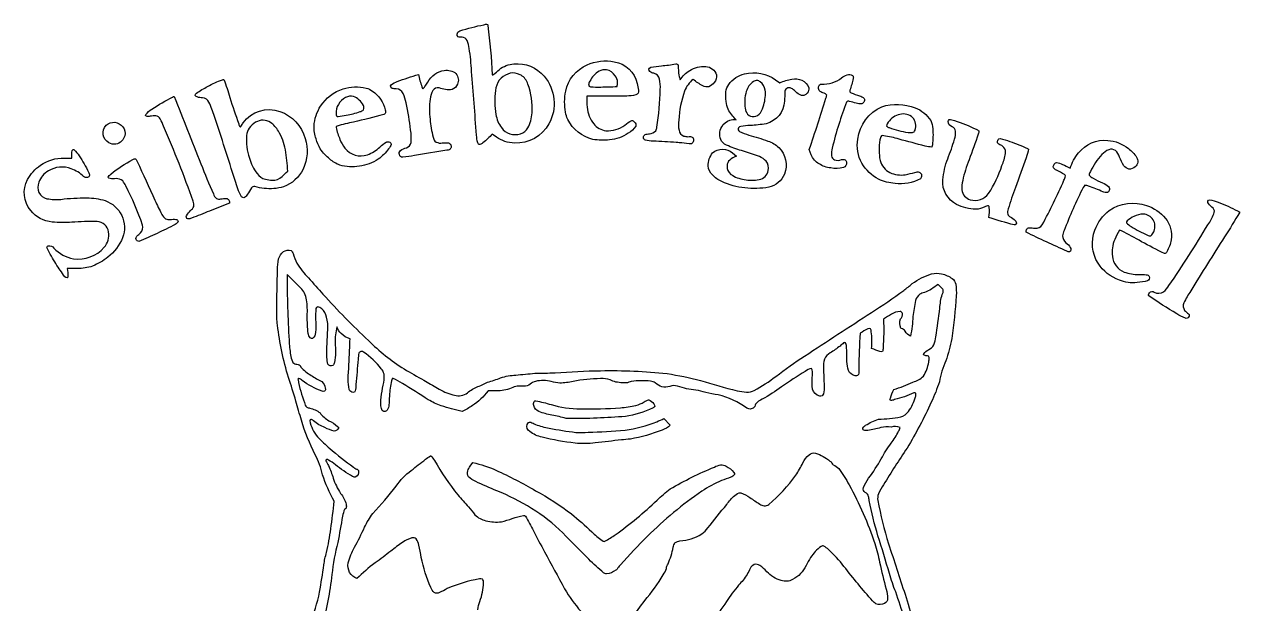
# Model space of a CAD drawing. Header units: millimetres. Extents: x -111 to 110, y -155 to 121.
# Drawn here: x -108.5 to 110.3, y 16.4 to 120.7 of the extents above; entities that cross this region are included whole.
import ezdxf

# ---------------------------------------------------------------- set-up
doc = ezdxf.new("R2010")
doc.units = ezdxf.units.MM
doc.layers.add('Bild', color=70, linetype='Continuous')
doc.layers.add('Silberbergteufel', color=70, linetype='Continuous')

msp = doc.modelspace()

# ---------------------------------------------------------------- linework, layer by layer
at = {"layer": 'Bild'}
for points in [[(-57.17, 12.79, 0.058289), (-55.35, 18.46, 0.00371), (-54.57, 23.37, -0.047216), (-54.09, 25.6, 0.022126), (-53.33, 29.84, 0.003154), (-52.71, 34.83, -0.055282), (-54.8, 39.61, 0.066493), (-56.15, 43.21, -0.037696), (-58.63, 49.42, -0.002177), (-59.6, 52.88, 0.001007), (-60.94, 57.12, -0.045554), (-62.93, 66.57, -0.042703), (-63.04, 69.23, -0.008608), (-62.9, 76.52, -0.057463), (-62.72, 78.47, -0.177332), (-61.83, 79.8, -0.250729), (-60.49, 79.97, -0.149743), (-60.1, 79.46, 0.059378), (-59.44, 77.72, 0.04987), (-57.36, 75.05, -0.013512), (-54.74, 72.11, 0.018381), (-46.56, 63.78, 0.052215), (-40.14, 58.66, 0.005142), (-36.58, 56.63, -0.0035), (-34.14, 55.21, 0.078655), (-31.34, 54.02, 0.068541), (-30.18, 53.83, 0.094076), (-28.96, 54.2, -0.074049), (-27.12, 55.4, 0.061386), (-25.13, 56.29, 0.030822), (-22.76, 57.06, -0.064119), (-20.01, 57.57, 0.003207), (-16.62, 57.89, 0.00233), (-12.97, 57.96, -0.016399), (-4.77, 58.34, -0.031472), (7.21, 57.83, -0.018567), (13.22, 56.61, 0.016883), (19.79, 54.72, 0.017955), (21.49, 54.48, 0.131037), (22.88, 54.8, 0.041471), (26.78, 57.33, -0.017038), (31.94, 60.98, 0.000968), (43.97, 68.85, 0.017313), (49.8, 72.8, 0.007414), (51.32, 74.03, -0.092013), (54.81, 75.77, -0.138349), (56.62, 75.79, -0.088953), (58.51, 74.96, -0.185938), (59.15, 73.93, -0.055641), (59.25, 71.83, -0.020834), (58.43, 64.13, -0.049259), (57.36, 60.13, 0.054721), (56.21, 56.36, -0.035222), (54.75, 52.67, -0.02969), (50.4, 44.42, 0.00837), (46.15, 37.8, 0.048163), (45.23, 36.14, 0.118356), (45.13, 34.97, 0.025626), (47.06, 27.17, -0.00192), (50.03, 18.06, -0.014422), (51.48, 13.23, 0.027092)], [(51.39, 8.81, 0.012127), (48.35, 18.49, -0.024834), (47.23, 21.82, 0.003857), (45.16, 28.61, -0.026582), (43.58, 34.95, -0.015897), (43.48, 35.69, 0.179832), (42.88, 36.41, -0.37787), (42.53, 37.28, -0.053187), (43.48, 38.98, 0.032319), (45.75, 42.49, -0.039653), (47.51, 45.29, 0.055662), (48.87, 47.44, 0.143379), (49.14, 48.13, 0.180432), (47.53, 48.18, 0.071938), (45.66, 48.11, -0.044227), (43.33, 47.59, -0.148465), (42.6, 47.61, -0.368327), (42.44, 48.02, -0.180346), (42.93, 48.52, -0.045871), (45.24, 49.63, 0.044898), (49.25, 50.02, 0.183341), (50.65, 51.01, 0.087241), (51.9, 53.62, 0.172255), (51.96, 54.21, 0.401199), (51.64, 54.33, -0.035724), (48.15, 53.13, -0.12447), (47.44, 52.99, -0.521881), (47.41, 53.4, -0.064744), (47.99, 54.95, 0.032331), (51.45, 56.29, 0.124784), (53.33, 57.36, 0.104752), (54.29, 59.89, 0.070239), (54.36, 60.75, 0.377739), (54.07, 61.05, -0.106314), (53.48, 61.12, -0.495711), (53.39, 61.41, -0.073609), (54.24, 62.11, 0.118111), (55.22, 62.99, 0.047347), (55.57, 64.44, 0.012901), (56.29, 69.61, -0.051079), (56.71, 72.06, 0.029321), (56.91, 72.57, 0.199489), (56.72, 73.17, 0.018639), (56, 73.9, -0.080186), (53.51, 72.42, 0.079179), (52.68, 72.11, 0.161134), (51.94, 71.01, 0.028416), (51.44, 68.13, -0.04741), (51, 64.57, -0.176418), (51, 64.57, -0.170522), (50.04, 65.44, 0.239542), (49.36, 65.97, -0.273848), (49.27, 66.01, -0.214967), (49.24, 67.68, 0.243899), (49.59, 68.65, 0.330287), (49.13, 69.02, 0.117117), (47.6, 68.54, 0.016119), (46.15, 67.61, -0.032428), (46.07, 62.44, -0.108854), (45.97, 61.79, -0.183033), (45.51, 61.79, -0.037383), (44.02, 62.36, 0.045894), (43.96, 65.35, 0.138338), (43.83, 65.91, 0.202985), (43.36, 65.87, 0.04274), (41.96, 65.09, 0.015488), (41.69, 58.77, -0.040487), (41.7, 57.88, -0.46211), (41.08, 57.42, -0.236414), (39.84, 58.38, -0.058903), (39.57, 60, 0.009044), (39.51, 62.53, 0.11573), (39.39, 63.25, 0.461072), (38.98, 63.35, 0.018257), (38.33, 62.78, -0.01671), (36.58, 61.54, 0.171595), (35.54, 60.43, 0.081725), (35.33, 58.78, -0.012811), (35.46, 55.63, -0.093796), (35.34, 54.18, -0.429603), (34.68, 53.78, -0.289739), (33.39, 55.02, -0.059941), (33.33, 57.11, 0.098658), (33.32, 58.5, 0.216413), (33.18, 58.77, 0.062526), (32.03, 58.23, 0.007131), (27.82, 55.45, -0.023961), (24.34, 53.19, 0.121848), (23.13, 52.33, 0.116056), (22.99, 51.91, -0.426106), (21.55, 51.61, 0.098408), (16.4, 54, -0.025893), (14.15, 54.39, 0.065508), (12.38, 54.83, -0.055222), (9.09, 55.54, 0.188768), (7.68, 55.5, -0.283765), (5.07, 56.15, 0.123371), (4.24, 56.47, 0.066047), (0.76, 56.39, 0.126014), (0.34, 56.28, -0.137722), (-0.22, 56.15, -0.084451), (-2.58, 56.46, -0.018123), (-3.03, 56.68, 0.082278), (-4.78, 56.93, 0.039813), (-9.71, 56.41, -0.054066), (-12.09, 56.12, -0.059526), (-13.64, 56.39, 0.121751), (-16.48, 56.42, 0.157367), (-17.44, 55.91, -0.228355), (-18.61, 55.54, 0.154286), (-20.86, 55.21, -0.093509), (-23.51, 54.69), (-25.03, 54.69, -0.072318), (-27.83, 52.05, -0.039474), (-29.69, 51.02, -0.018358), (-33.46, 52.02, -0.052482), (-35.79, 53.12, 0.004451), (-40.43, 56.02, 0.054649), (-42.13, 56.94, 0.418154), (-42.3, 56.87, 0.048588), (-42.75, 54.19, 0.003525), (-42.84, 52.52, -0.083859), (-43.05, 51.45, -0.311676), (-43.76, 50.97, -0.253974), (-44.23, 51.52, -0.070344), (-44.29, 53.55, -0.01227), (-43.91, 55.72, 0.077162), (-43.74, 57.71, 0.119227), (-44.24, 58.7, 0.072422), (-47.43, 61.71, 0.113722), (-47.43, 61.71, 0.462244), (-48.28, 61.51, 0.039654), (-48.4, 60.4, -0.002636), (-48.84, 55.86, -0.077498), (-48.94, 54.7, -0.361803), (-49.29, 54.42, -0.329729), (-50.02, 54.97, -0.058913), (-50.22, 56.8, 0.002038), (-49.94, 61.99, 0.006085), (-49.87, 64.11, -0.127507), (-51.49, 65.03, -0.10151), (-52.22, 66.24, 0.062851), (-52.57, 63.36, -0.08356), (-52.69, 59.83, -0.193068), (-52.94, 59.29, -0.387993), (-53.88, 59.51, -0.054246), (-54.02, 60.72, -0.023927), (-53.87, 65.76, 0.097916), (-54.1, 67.97, 0.183809), (-54.96, 69.49, 0.140404), (-55.65, 69.83, 0.367436), (-56, 69.55, 0.039578), (-56.08, 67.6, -0.047346), (-56.1, 65.2, -0.227112), (-56.6, 64.15, -0.343416), (-57.03, 64.26, -0.146899), (-57.43, 65.06, -0.020074), (-57.57, 68.23, 0.045211), (-57.69, 71.14, 0.149251), (-58.76, 73.27, 0.010721), (-61.2, 75.68, 0.015819), (-60.83, 63.83, 0.04053), (-60.57, 61.19, 0.067936), (-60.24, 59.98, 0.272078), (-59.64, 59.53, -0.165365), (-58.84, 59.3, -0.018887), (-58.71, 58.98, 0.079586), (-56.84, 57.49, 0.037155), (-54.92, 56.39, -0.141787), (-54.33, 55.21, -0.483605), (-54.48, 54.66, -0.17274), (-54.89, 54.65, -0.076667), (-58.5, 56.6, 0.10925), (-59.07, 56.92, 0.639462), (-59.23, 56.74, 0.041508), (-58.08, 52.59, 0.157057), (-57.64, 51.79, 0.093684), (-57.11, 51.61, -0.113034), (-55.27, 50.74, 0.083302), (-53.7, 49.34, -0.09638), (-52.1, 48.28, -0.384586), (-51.94, 47.98, -0.230921), (-52.71, 47.48, -0.090843), (-54.39, 48.12, -0.094479), (-56.45, 49.32, 0.201963), (-56.93, 49.58, 0.357677), (-57.1, 49.33, 0.13684), (-55.73, 46.44, 0.027218), (-53.51, 44.35, 0.025987), (-49.25, 40.96, 0.092941), (-48.7, 40.62, -0.349448), (-48.33, 40.24, -0.285136), (-48.8, 39.23, -0.241029), (-49.41, 39.28, -0.02903), (-52.51, 41.39, 0.062182), (-53.75, 42.23, 0.170707), (-54.13, 42.35, 0.394712), (-54.2, 42.12, -0.010592), (-53.73, 41.24, -0.019562), (-52.9, 39.01, 0.070037), (-51.57, 36.24, -0.118852), (-50.58, 34.29, -0.17666), (-50.59, 33.61, -0.108444), (-50.84, 33.37, 0.049425), (-51.23, 32.15, -0.009131), (-52.08, 27.42, 0.031186), (-53.15, 21.64, -0.049293), (-55.04, 12.21, -0.019806)], [(-26.88, 15.27, -0.079954), (-26.5, 16.78, 0.08608), (-25.86, 20.17, 0.285817), (-26.05, 20.77, 0.136273), (-26.57, 20.84, 0.06254), (-32.38, 19.09, -0.031474), (-33.79, 18.39, -0.285721), (-34.73, 18.37, -0.092988), (-35.35, 19.27, -0.048754), (-37.05, 24.71, 0.035116), (-37.47, 26.91, 0.123131), (-37.95, 28.03, 0.281728), (-38.75, 28.23, 0.076587), (-40.43, 27.42, 0.017062), (-42.52, 25.84, -0.01355), (-45.37, 23.73, 0.035856), (-48.62, 20.9, -0.139948), (-49.94, 21.97, -0.176798), (-50.18, 23.72, -0.061727), (-49.07, 26.53, 0.011027), (-47.24, 30.14, -0.061015), (-45.76, 32.62, 0.025825), (-41.58, 37.56, -0.082468), (-38.85, 40.37, -0.007183), (-36.29, 42.38, -0.074608), (-35.41, 42.98, -0.202661), (-35.35, 43, -0.06637), (-34.68, 42.17, 0.035553), (-30.48, 35.98, 0.000532), (-28.56, 33.8, -0.005286), (-27.38, 32.38, 0.133921), (-25.43, 31.33, 0.100122), (-22.59, 31.14, 0.030737), (-20.66, 31.7, -0.05909), (-18.66, 32.24, -0.38856), (-18.3, 32.14, -0.022393), (-16.86, 29.5, 0.009496), (-14.85, 25.72, -0.000083), (-11.24, 19.04, 0.042607), (-8.34, 15, 0.044598)], [(0.88, 13.69, -0.031233), (3.18, 16.92, 0.038254), (6.51, 21.58, 0.077561), (7.08, 22.7, -0.164024), (7.37, 23.57, 0.052939), (8.31, 26.53, -0.171332), (8.65, 27.37, -0.105917), (9.52, 27.69, 0.126747), (13.43, 28.94, 0.067158), (14.56, 30.01, -0.004386), (17.93, 34.26, -0.054432), (19.38, 35.87, -0.19585), (20.46, 36.36, -0.050841), (22.12, 35.48, 0.010594), (23.88, 34.32, 0.106803), (24.66, 33.99, 0.187616), (25.52, 34.24, 0.065256), (30.37, 39.53, 0.036804), (31.63, 41.74, -0.124509), (32.76, 43.16, -0.227192), (33.92, 43.52, -0.091861), (36.52, 42.06, -0.18597), (36.85, 41.7, 0.199856), (37.1, 41.4, -0.126365), (38.09, 40.7, -0.035321), (39.96, 37.79, -0.045527), (44.59, 27.21, -0.027086), (45.45, 23.83, 0.002887), (46.61, 18.97, -0.069378), (46.89, 17.28, -0.327615), (46.35, 16.42, -0.221692), (44.79, 16.36, -0.070555), (44.2, 16.86, -0.016307), (39.04, 23.09, 0.050901), (36.24, 26.13, 0.073799), (35.41, 26.74, 0.243307), (34.91, 26.68, 0.088623), (33.03, 24.7, 0.040987), (32.22, 23.24, -0.158237), (29.79, 20.72, -0.200153), (27.73, 20.54, -0.134661), (25.16, 22.14, 0.077878), (23.88, 23.24, 0.257822), (22.86, 23.41, 0.129246), (22.16, 22.74, -0.021594), (21.61, 21.63, -0.049139), (20.08, 19.71, 0.031867), (17.89, 16.74, -0.036897), (15.09, 13.07, -0.0023)]]:
    msp.add_lwpolyline(points, format="xyb", dxfattribs=at)
for points in [[(3.91, 53.09, -0.170571), (4.8, 52.35, -0.151039), (4.98, 51.91, -0.112095), (4.6, 51.59, -0.067566), (-0.29, 50.1, -0.011336), (-5.4, 49.82, -0.017032), (-10.66, 49.73, -0.17885), (-10.99, 49.76, 0.014168), (-13.53, 50.35, -0.042657), (-15.88, 50.98, -0.256914), (-16.79, 52.07, -0.209449), (-16.72, 52.8, -0.336151), (-16.44, 52.91, -0.029442), (-13.68, 52.24, 0.066472), (-8.39, 51.48, 0.025453), (-1.21, 51.68, 0.051027), (1.58, 52.1, 0.0761), (3.05, 52.71, -0.093432), (3.86, 53.08, -0.051878)], [(-16.49, 48.68, 0.059402), (-14.01, 48, 0.01718), (-9.2, 47.23, 0.028368), (-7.03, 47.25, 0.015326), (-0.35, 47.64, 0.059083), (5.37, 49.15, 0.014554), (6.61, 49.72), (7.77, 48.54, -0.095984), (6.29, 47.63, -0.046639), (0.6, 46.03, -0.017044), (-1.03, 45.88, 0.00088), (-5.72, 45.33, -0.055306), (-9.37, 45.3, -0.036192), (-15.3, 46.39, -0.112001), (-17.53, 47.37, -0.366888), (-17.96, 48.68, -0.41706), (-17.35, 49.05, -0.028736)], [(-28.26, 41.16), (-27.76, 41.78, -0.054397), (-23.6, 40.42, -0.022996), (-16.49, 36.73, -0.036785), (-10.03, 32.55, -0.025118), (-6.36, 29.33, 0.049184), (-4.5, 27.75, 0.335637), (-4, 27.64, 0.032111), (-2.12, 28.8, 0.035866), (5.39, 35.01, -0.040454), (7.76, 37.04, -0.035275), (15.71, 40.99, -0.067884), (16.84, 41.39, -0.114047), (17.81, 41.14, -0.148672), (19.19, 40.01, -0.27761), (19.31, 39.62, -0.103996), (18.69, 39.16, -0.014002), (16.98, 38.56, 0.046588), (13.46, 36.62, 0.048335), (3.67, 28.51, 0.018017), (-1.19, 23.39, 0.078426), (-1.65, 22.83, -0.181097), (-2.04, 22.39, -0.132015), (-3.7, 21.75, -0.168333), (-4.22, 21.95, -0.021813), (-6.9, 24.38, 0.005024), (-11.59, 29.11, 0.064536), (-17.18, 33.54, 0.041571), (-23.46, 36.72, -0.023622), (-27.25, 38.4, -0.108053), (-28.52, 39.23, -0.249003), (-28.68, 40.31, -0.061733)]]:
    msp.add_lwpolyline(points, format="xyb", close=True, dxfattribs=at)
at = {"layer": 'Silberbergteufel'}
for points in [[(-30.61, 118.95, -0.278118), (-30.12, 119.57, -0.029356), (-25.79, 120.67, -0.131312), (-25.15, 120.73, -0.286968), (-25.05, 120.52, -0.014804), (-24.26, 111.67, 0.325667), (-24.03, 111.72, 0.022135), (-22.99, 112.6, -0.156972), (-20.36, 113.62, -0.245655), (-14.91, 111.4, -0.307443), (-14.06, 102.82, -0.284457), (-20.28, 99.34, -0.141761), (-23.53, 100.44), (-24.28, 100.97, -0.037514), (-25.94, 99.4, -0.143862), (-26.5, 99.1, -0.337431), (-26.89, 99.4, -0.033804), (-27.1, 100.79, 0.001197), (-27.99, 112.27, 0.029114), (-28.43, 116.4, 0.094637), (-28.8, 117.81, 0.268536), (-29.71, 118.42, -0.151047), (-30.41, 118.51, -0.211048)], [(1.28, 103.15, -0.330481), (1.57, 102.42, -0.127756), (0.22, 101.13, -0.134438), (-3.16, 99.94, -0.076787), (-6.15, 100.01, -0.215173), (-10.69, 103.62, -0.071991), (-11.08, 104.9, -0.096997), (-11.03, 108.7, -0.247649), (-7.2, 113.43, -0.152251), (-2.31, 114.01, -0.308859), (1.8, 110.11, -0.05445), (2.04, 108.86, -0.38748), (1.57, 108.02, -0.048959), (-0.07, 107.82, -0.002851), (-7.24, 107.81, 0.028894), (-7.21, 105.8, 0.143465), (-6, 102.8, 0.200683), (-3.82, 101.58, 0.16074), (-0.38, 102.57, -0.083349), (0.83, 103.43, -0.198613)], [(-31.66, 98.71, -0.428411), (-32.46, 98.08, -0.000663), (-38.26, 97.12, -0.042182), (-40.38, 96.83, -0.459722), (-40.98, 97.27, -0.284892), (-40.8, 98.02, -0.060855), (-39.69, 98.5, 0.273527), (-38.85, 99.45, 0.046178), (-38.96, 101.72, 0.026592), (-39.77, 106.58, 0.077192), (-40.32, 108.3, 0.283178), (-41.56, 109.13, -0.075374), (-42.26, 109.19, -0.576687), (-42.46, 109.86, -0.063299), (-41.36, 110.45, -0.009787), (-37.56, 111.73, 0.047106), (-36.93, 109.48, 0.197169), (-36.76, 109.15, 0.113205), (-36.38, 109.56, 0.016382), (-35.86, 110.35, -0.229828), (-32.9, 112.44, -0.231929), (-30.81, 111.86, -0.292817), (-30.53, 109.95, -0.218252), (-31.48, 109, -0.102652), (-32.66, 109.01, -0.013368), (-33.85, 109.28, 0.330416), (-34.96, 108.83, 0.077885), (-35.45, 107.29, 0.063077), (-35.47, 103.65, 0.052532), (-34.91, 100.44, 0.121828), (-34.59, 99.69, 0.139611), (-33.52, 99.33, -0.031862), (-32.46, 99.42, -0.432656)], [(-19.73, 111.82, 0.213628), (-21.46, 111.77, 0.132908), (-23.01, 110.67, 0.113762), (-23.7, 108.83, 0.072835), (-23.6, 104.52, 0.13232), (-22.61, 102.13, 0.313653), (-19.19, 101, 0.191662), (-17.86, 102.08, 0.099558), (-17.11, 104.77, 0.113362), (-17.87, 109.97, 0.190643), (-19.09, 111.56, 0.042507)], [(-1.71, 110.27, 0.167027), (-2.13, 111.48, 0.18792), (-3.68, 112.55, 0.162465), (-5.05, 112.29, 0.145754), (-6.7, 110.48, 0.157966), (-6.93, 109.81, 0.275907), (-6.59, 109.5, 0.033352), (-4.75, 109.45, 0.000576), (-1.8, 109.53, 0.039402)], [(4.04, 101.02, 0.178101), (5.16, 101.58, 0.098114), (5.37, 102.23, 0.035377), (5.97, 109, 0.079713), (5.83, 110.88, 0.288853), (4.81, 111.94, -0.156297), (4.09, 112.22, -0.611104), (4.25, 113, -0.028228), (6.17, 113.27, 0.016219), (8.75, 113.6, -0.505326), (9.2, 113.34, 0.046962), (9.34, 111.57, 0.025003), (9.55, 110.75, -0.110008), (11.27, 112.42, -0.166486), (14.16, 113.12, -0.339414), (16.07, 111.62, -0.205326), (15.7, 110.29, -0.139209), (14.72, 109.5, -0.171852), (13.62, 109.65, -0.027224), (11.87, 110.81, 0.134785), (10.34, 108.72, 0.067827), (9.3, 103.5, 0.078929), (9.35, 101.65, 0.284515), (10.2, 100.62, -0.000307), (10.92, 100.47, -0.211298), (11.84, 100.35, -0.43943), (11.59, 99.24, -0.055242), (9.86, 99.38, -0.032159), (8.86, 99.48, -0.001496), (4.69, 99.72, -0.062897), (3.29, 99.86, -0.638899), (3.26, 100.87, -0.104127)], [(28.91, 109.28, 0.277066), (28.4, 108.68, -0.00611), (28.32, 106.89, -0.33194), (25.03, 102.84, -0.031193), (22.19, 102.5, 0.04981), (20.49, 102.33, 0.20263), (20.06, 102.12, 0.379436), (20.24, 101.43, 0.038435), (21.9, 100.79, -0.029702), (25.36, 99.7, -0.116501), (27.31, 98.56, -0.293953), (28.33, 93.76, -0.237842), (25.5, 91.4, -0.074261), (21.18, 91.27, -0.084956), (17.06, 92.41, -0.10658), (15.36, 93.61, -0.192475), (14.6, 95.25, -0.175755), (15.4, 97.58, -0.210983), (17.22, 98.24, -0.173702), (18.96, 97.62), (19.69, 96.99, 0.078297), (18.47, 96.29, 0.201972), (18, 95.23, 0.235376), (18.68, 93.72, 0.116083), (21.09, 92.78, 0.103337), (23.75, 92.79, 0.337698), (25.39, 94.41, 0.231747), (25.03, 96.08, 0.085301), (23.84, 96.91, 0.021143), (20.95, 97.9, -0.046149), (18.23, 98.83, -0.150993), (17.02, 99.7, -0.123518), (16.67, 100.97, -0.156925), (17.04, 102.28, -0.172634), (18.48, 103.48, -0.086211), (19.61, 103.56, -0.065311), (18.19, 105.44, -0.081781), (17.82, 106.87, -0.053467), (17.77, 108.57, -0.121657), (18.3, 109.93, -0.1789), (21.15, 111.83, -0.214982), (26.74, 110.74), (27.49, 110.21, -0.061095), (29.66, 110.86, -0.151767), (31.46, 110.66, -0.214914), (32.74, 109.29, -0.196964), (32.44, 108.36, -0.383909), (31.04, 108.08, -0.030536), (30.13, 108.8, 0.139503), (29.36, 109.29, 0.129455)], [(34.55, 95.61, -0.17565), (33.15, 97.23), (32.8, 98.21, 0.007673), (35.78, 107.42, 0.052362), (35.94, 107.98, 0.176491), (35.45, 108.37, -0.080994), (34.73, 108.67, -0.265638), (34.47, 109.36, -0.203873), (34.66, 109.86, -0.205597), (35, 109.96, 0.165783), (38.61, 111.08, -0.099576), (39.61, 111.66, -0.228796), (40.58, 111.51, -0.257674), (40.72, 110.96, -0.024109), (40.11, 108.89, 0.402891), (40.32, 108.39, 0.003053), (41.83, 107.86, -0.14975), (42.66, 107.41, -0.300094), (42.68, 106.86, -0.226481), (42.24, 106.4, -0.077335), (41.24, 106.53, 0.034806), (40.03, 106.86, 0.341255), (39.5, 106.75, 0.017231), (38.11, 102.7, 0.02008), (36.92, 98.45, 0.100978), (36.8, 97.05, 0.223172), (37.33, 96.34, 0.219371), (38.59, 96.38, -0.188863), (39.26, 96.32, -0.24536), (39.52, 95.79, -0.274804), (38.95, 94.95, -0.112051), (36.66, 94.87, -0.116493)], [(-70.57, 92.6, 0.007656), (-74.29, 104.14, 0.039538), (-75.26, 106.74, 0.254113), (-76.41, 107.53, -0.114342), (-77.4, 107.66, -0.233029), (-77.72, 107.93, -0.233756), (-77.51, 108.34, -0.032971), (-75.5, 109.55, -0.051386), (-72.85, 110.75, -0.189285), (-72.58, 110.8, -0.013215), (-71.48, 107.59, 0.017681), (-69.91, 102.81, 0.089378), (-69.67, 102.25, 0.353817), (-69.52, 102.33, 0.009792), (-69.11, 103.01, -0.330395), (-62.5, 105.06, -0.239856), (-57.93, 100.2, -0.187837), (-58.33, 94.67, -0.191112), (-61.84, 91.45, -0.093777), (-65.34, 91.18, -0.045434), (-67.01, 91.5, 0.263954), (-67.61, 91.29, 0.012662), (-68.35, 90.12, -0.135608), (-68.86, 89.55, -0.339401), (-69.38, 89.68, -0.053532), (-70.07, 91.1, -0.002293)], [(-42.72, 99.49, -0.331638), (-42.45, 99.12, -0.079105), (-42.93, 98.33, -0.080559), (-44.78, 96.45, -0.111631), (-48.19, 95.2, -0.115778), (-51.72, 95.36, -0.086105), (-53.51, 96.47, -0.073612), (-55.22, 98.3, -0.064523), (-55.97, 100.12, -0.085978), (-56.35, 102.42, -0.132554), (-55.16, 106.02, -0.173659), (-51.12, 109.12, -0.130345), (-46.98, 109.25, -0.107361), (-45.85, 108.71, -0.18829), (-43.53, 105.33, -0.19141), (-43.52, 104.65, -0.180577), (-43.8, 104.48, -0.007634), (-49.23, 103.14, 0.019559), (-52.21, 102.41, 0.389183), (-52.39, 102.17, 0.05331), (-51.68, 100.01, 0.07284), (-50.8, 98.45, 0.32336), (-46.75, 97.24, 0.0952), (-44.49, 98.64, -0.067461), (-43.38, 99.52, -0.294544)], [(23.96, 110.36, 0.121834), (23.39, 110.65, 0.138611), (22.75, 110.43, 0.177041), (21.45, 108.63, 0.116413), (21.26, 105.62, 0.154128), (21.7, 104.54, 0.239769), (22.85, 104.14, 0.22115), (24, 104.8, 0.076191), (24.61, 106.24, 0.094628), (24.86, 108.9, 0.219462)], [(-71.67, 89.04, -0.212061), (-71.58, 88.55, -0.009895), (-75.17, 87.1, -0.010196), (-78.4, 85.84, -0.122397), (-79.07, 85.68, -0.44332), (-79.31, 86.26, -0.072266), (-78.57, 87.21, 0.129965), (-78.01, 87.93, 0.134295), (-78.09, 88.86, 0.017379), (-83.44, 102.38, 0.050317), (-84.05, 103.69, 0.237399), (-84.82, 104.27, 0.025944), (-85.83, 104.19, -0.133294), (-86.53, 104.19, -0.53542), (-86.64, 104.47, -0.078456), (-85.52, 105.47, -0.030625), (-81.8, 107.64, -0.171778), (-81.5, 107.77, 0.001177), (-76.7, 95.62, 0.014812), (-74.46, 90.18, 0.166197), (-73.91, 89.37, 0.155919), (-73.13, 89.28, -0.062648), (-72.16, 89.37, -0.286851)], [(-50.54, 104.37, 0.034617), (-48.06, 105.01, 0.178613), (-47.44, 105.36, 0.205888), (-47.45, 106.13, 0.194346), (-49.26, 107.74, 0.185023), (-50.67, 107.55, 0.295321), (-52.39, 104.6, 0.477161), (-51.99, 104.13, 0.021781)], [(52.82, 93.95, -0.184927), (53.02, 93.46, -0.17492), (52.8, 92.93, -0.158965), (48.23, 92.09, -0.100255), (45.28, 92.85, -0.135543), (42.24, 95.72, -0.162025), (41.51, 100.07, -0.262422), (45.86, 105.9, -0.175656), (51.83, 105.7, -0.165748), (54.65, 103.42, -0.106676), (55.03, 101.93, -0.049226), (54.95, 99.04, -0.171176), (54.85, 98.63, -0.04101), (53.64, 98.81, -0.001925), (48.95, 100.05, 0.047175), (46.19, 100.67, 0.183629), (45.79, 100.64, 0.120967), (45.51, 99.91, 0.091175), (45.54, 96.22, 0.213398), (47.3, 94.03, 0.142088), (50.08, 93.64, 0.009253), (51.82, 94.06, -0.164661), (52.6, 94.12, -0.153084)], [(-90.97, 99.75, -0.369702), (-93.26, 99.41, -0.50247), (-93.77, 102.55, -0.456279), (-90.79, 102.27, -0.257674), (-90.41, 100.63, -0.106041)], [(-63.86, 92.68, 0.209311), (-62.09, 93.3, 0.009129), (-61.09, 94.29, 0.034975), (-61.5, 98.16, 0.087301), (-62.77, 101.5, 0.12585), (-64.18, 103.05, 0.301935), (-66.86, 103.09, 0.091405), (-68.04, 102.05, 0.117716), (-68.5, 100.72, 0.104678), (-67.99, 96.65, 0.093886), (-66.6, 93.87, 0.193095), (-65.1, 92.85, 0.063517)], [(51.06, 101.25, 0.153039), (51.66, 101.38, 0.140428), (51.91, 101.97, 0.290576), (51.17, 104.15, 0.239966), (48.82, 104.44, 0.186654), (46.83, 102.83, 0.210804), (46.72, 102.4, 0.121603), (47.15, 102.13, 0.053058), (50.58, 101.28, 0.059312)], [(67.27, 98.99, -0.196137), (66.67, 99.4, -0.193676), (66.77, 99.97, -0.290024), (67.14, 100.15, -0.048544), (68.92, 99.64, -0.028927), (72.05, 98.37, -0.059639), (72.25, 98.26, -0.041596), (71.85, 96.7, -0.002181), (69.92, 91.36, 0.025509), (68.61, 87.52, 0.154369), (68.52, 86.52, 0.147319), (68.95, 86.06, -0.133882), (69.88, 85.4, -0.377773), (70, 84.75, -0.266124), (69.66, 84.63, -0.022934), (65.14, 85.95, 0.041533), (65.2, 87.76, 0.384574), (65.05, 88.07, 0.030112), (64.37, 87.85, -0.092263), (62.77, 87.42, -0.117304), (59.32, 88.3, -0.301274), (56.82, 92.73, -0.060345), (57.71, 96.53, 0.027085), (58.93, 100.04, 0.120874), (59.12, 101.47, 0.256355), (58.5, 102.28, -0.33254), (57.82, 103.25, -0.18566), (57.98, 103.61, -0.04656), (58.94, 103.39, -0.040154), (62.85, 101.83, -0.104886), (63.32, 101.55, -0.094571), (63.22, 100.98, -0.004021), (61.56, 96.34, 0.03984), (60.41, 92.61, 0.091488), (60.27, 90.93, 0.306473), (61.76, 89.14, 0.31579), (65.08, 90.27, 0.059298), (67.48, 95.29, 0.05725), (68.09, 97.46, 0.248605), (67.84, 98.53, 0.109412)], [(71.92, 83.78, -0.298428), (72.37, 84.11, -0.005733), (73.41, 84.01, 0.297634), (74.72, 84.64, 0.025413), (78.63, 92.65, 0.074604), (78.93, 93.43, 0.147208), (78.72, 93.69, 0.024762), (77.31, 94.47, -0.177595), (76.74, 94.89, -0.218121), (76.81, 95.37, -0.293899), (77.32, 95.86, -0.088868), (78.37, 95.52, -0.003327), (79.73, 94.83, -0.083017), (81.26, 97.59, -0.252555), (86.51, 99.84, -0.146258), (90.24, 98.37, -0.107413), (91.7, 96.81, -0.394426), (91.46, 95.08, -0.230575), (90.3, 94.67, -0.168137), (89.42, 95.27, -0.055702), (88.63, 96.83, 0.142557), (87.89, 98.01, 0.248589), (86.72, 98.16, 0.119659), (85.45, 97.28, 0.0726), (83.39, 94.22, 0.126905), (83.18, 93.59, 0.117211), (83.88, 93.01, 0.011662), (85.59, 92.16, -0.109352), (86.68, 91.5, -0.314415), (86.77, 90.81, -0.234277), (86.45, 90.43, -0.093434), (85.64, 90.57, 0.027941), (83.08, 91.6, 0.126076), (82.41, 91.74, 0.093901), (82.12, 91.37, 0.028952), (78.67, 83.58, 0.097502), (78.4, 82.67, 0.184346), (78.99, 81.4, -0.09524), (79.78, 80.56, -0.482427), (79.61, 79.73, -0.076892), (79.17, 79.86, -0.009209), (71.84, 83.29, -0.123614), (71.86, 83.62, -0.028499)], [(-102.8, 77.63, -0.025105), (-104.4, 80.39, -0.538344), (-104.18, 80.81, -0.302283), (-103.19, 80.43, 0.158292), (-99.66, 78.5, 0.254206), (-94.14, 80.58, 0.241323), (-93.34, 83.34, 0.351035), (-95.38, 85.22, 0.017701), (-99.95, 85.1, -0.054612), (-103.49, 85.12, -0.205445), (-107.35, 87.19, -0.296464), (-107.94, 92.77, -0.113854), (-105.59, 95.35, -0.158298), (-101.3, 96.65), (-99.94, 96.65, -0.093876), (-99.88, 97.99, -0.588769), (-99.5, 98.13, -0.064663), (-98.63, 97.04, -0.03251), (-96.95, 94.11, -0.125275), (-96.76, 93.52, -0.244232), (-97.13, 93.15, -0.288371), (-97.83, 93.34, 0.108057), (-100.05, 94.72, 0.239285), (-104.16, 94.33, 0.185048), (-105.9, 92.3, 0.187351), (-105.86, 90.42, 0.217971), (-104.42, 89.33, 0.064675), (-101.93, 89.21, -0.037339), (-97.26, 89.47, -0.084672), (-93.96, 88.98, -0.421502), (-90.8, 82.3, -0.131498), (-93.47, 78.8, -0.069098), (-96.2, 77.18, -0.081645), (-98.96, 76.74), (-100.77, 76.73, -0.068876), (-100.67, 75.36, -0.270637), (-100.78, 75.06, -0.221012), (-101.2, 75.28, -0.031421)], [(-88.37, 81.98, -0.271767), (-88.22, 82.61, -0.008152), (-87.56, 83.19, 0.271736), (-87.22, 84.59, 0.03926), (-90.23, 91.62, 0.069267), (-90.78, 92.53, 0.203205), (-91.99, 92.95, -0.087391), (-93.06, 92.96, -0.327166), (-93.44, 93.18, -0.115145), (-92.92, 93.77, -0.057966), (-88.97, 96.37, -0.164537), (-88.48, 96.53, -0.089767), (-88.18, 96.04, -0.001157), (-84.98, 89.06, 0.038074), (-83.72, 86.51, 0.131116), (-83.07, 85.73, 0.149675), (-82.23, 85.58, -0.075372), (-81.21, 85.59, -0.460637), (-80.82, 85.19, -0.124347), (-81.32, 84.7, -0.019425), (-84.61, 83.09, -0.009411), (-87.86, 81.65, -0.357033)], [(93.99, 75.29, -0.434343), (93.7, 74.56, -0.058401), (91.79, 74.24, -0.126903), (88.61, 74.65, -0.166383), (84.78, 77.71, -0.236998), (84.22, 83.67, -0.147538), (86.8, 87.2, -0.23996), (93.52, 88.11, -0.146284), (96.89, 85.79, -0.229488), (97.91, 81.93, -0.118426), (97.13, 79.77, -0.290525), (96.73, 79.43, -0.013827), (92.6, 81.59, 0.018862), (88.99, 83.52, 0.157622), (88.65, 83.65, 0.193555), (88.65, 83.65, 0.081995), (87.78, 81.98, 0.133147), (87.36, 78.93, 0.277834), (89.46, 76.12, 0.086854), (92.11, 75.68, -0.057209), (93.46, 75.61, -0.293396)], [(94.06, 72.38, -0.394013), (94.88, 72.52, 0.304167), (96.57, 72.57, 0.065055), (97.54, 73.67, 0.0137), (104.56, 84.63, 0.055864), (105.61, 86.61, 0.32859), (105.47, 87.62, -0.042726), (104.65, 88.46, -0.730949), (104.9, 89.12, -0.050668), (106.39, 88.69, -0.035224), (109.89, 87.13, -0.145726), (110.27, 86.89, -0.007358), (107.55, 82.44, 0.007821), (101.46, 72.72, 0.028921), (100.2, 70.56, 0.226961), (100.35, 69.22, 0.021601), (101.03, 68.57, -0.53037), (101.08, 68.01, -0.326829), (100.49, 67.8, -0.041314), (98.93, 68.6, -0.014306), (93.91, 71.83, -0.42681), (93.85, 72.04, -0.067502)], [(94.86, 83.51, 0.513322), (92.94, 86.55, 0.109788), (91.22, 86.13, 0.106025), (90.04, 85.33, 0.311913), (89.88, 84.97, 0.069245), (90.75, 84.32, 0.047755), (93.69, 82.77, 0.238219), (94.27, 82.67, 0.14522), (94.81, 83.38, 0.012261)]]:
    msp.add_lwpolyline(points, format="xyb", close=True, dxfattribs=at)

doc.saveas('drawing.dxf')
